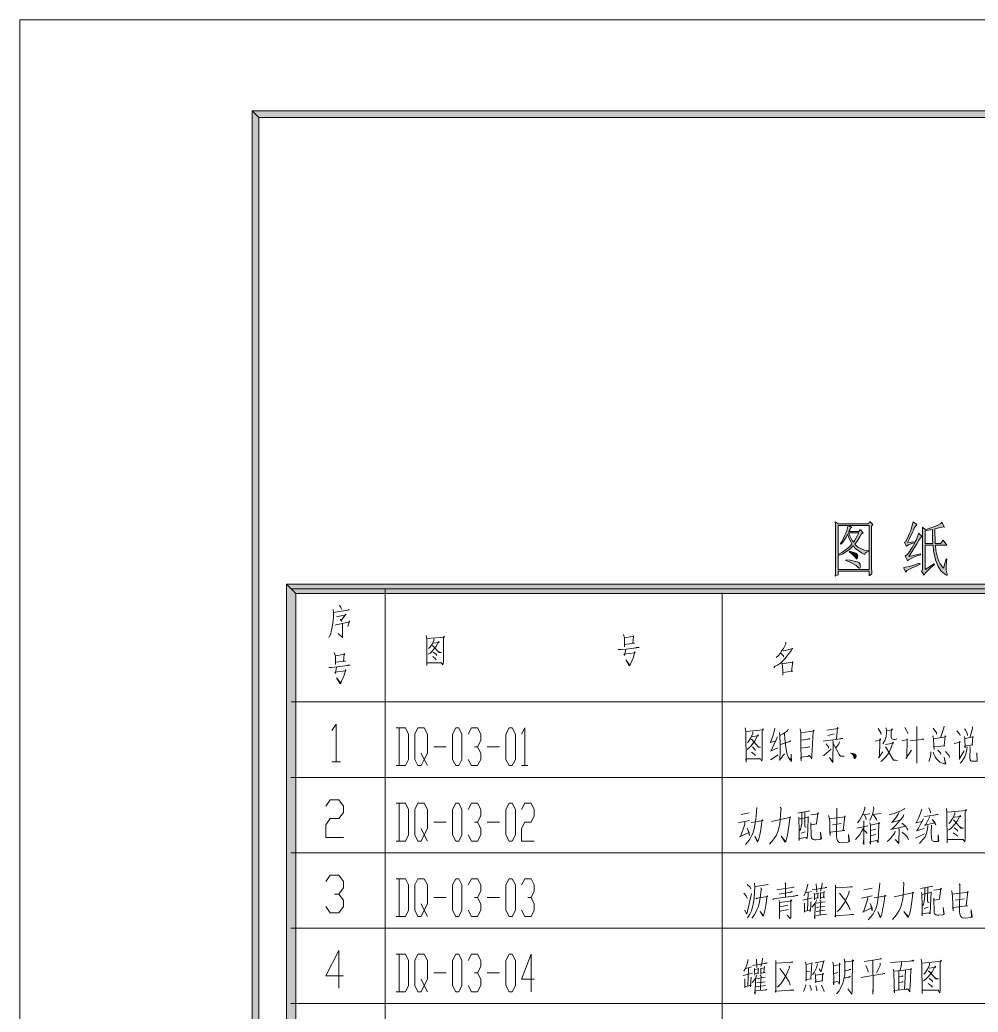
# Model space of a CAD drawing. Header units: millimetres. Extents: x 0 to 586, y 0 to 414.
# Drawn here: x 0 to 100.3, y 310.3 to 414.1 of the extents above; entities that cross this region are included whole.
import ezdxf

# ---------------------------------------------------------------- set-up
doc = ezdxf.new("R2010")
doc.units = ezdxf.units.MM

msp = doc.modelspace()

# ---------------------------------------------------------------- hatches: boundary and pattern name
h = msp.add_hatch(color=0)
h.dxf.hatch_style = 2
h.paths.add_polyline_path([(576.117861, 404.569083), (575.429944, 403.877639), (24.994306, 403.877639), (24.302861, 404.569083)])
h = msp.add_hatch(color=0)
h.dxf.hatch_style = 2
h.paths.add_polyline_path([(24.302861, 404.569083), (24.994306, 403.877639), (24.994306, 10.205861), (24.302861, 9.514417)])
h = msp.add_hatch(color=0)
h.paths.add_polyline_path([(89.125778, 361.120972), (89.125778, 357.007583), (89.125778, 356.760639), (89.136361, 356.312611), (89.146944, 356.115056), (88.850611, 355.9175), (88.850611, 356.414917), (85.619167, 356.414917), (85.619167, 356.016278), (85.319306, 355.868111), (85.329889, 356.115056), (85.340472, 356.623056), (85.340472, 356.884111), (85.340472, 360.627083), (85.340472, 360.835222), (85.329889, 361.307944), (85.319306, 361.569), (85.619167, 361.343222), (88.811806, 361.343222), (88.949389, 361.590167), (89.266889, 361.269139)])
h.paths.add_polyline_path([(85.619167, 356.563083), (88.850611, 356.563083), (88.850611, 361.195056), (86.70925, 361.195056), (87.044389, 360.972806), (86.927972, 360.898722), (86.868, 360.785833), (86.779806, 360.612972), (86.748056, 360.549472), (87.799333, 360.549472), (87.936917, 360.77525), (88.236778, 360.426), (88.078028, 360.302528), (87.908694, 360.006194), (87.562972, 359.459389), (87.383056, 359.212444), (87.689972, 358.926694), (88.395528, 358.595083), (88.790639, 358.542167), (88.790639, 358.443389), (88.642472, 358.432806), (88.451972, 358.284639), (88.413167, 358.147056), (88.067444, 358.309333), (87.460667, 358.753833), (87.203139, 359.039583), (86.857417, 358.693861), (86.063667, 358.185861), (85.619167, 358.023583)])
h.paths.add_polyline_path([(85.619167, 361.195056), (85.619167, 358.147056), (86.084833, 358.394), (86.808028, 358.951389), (87.065556, 359.261833), (86.935028, 359.487611), (86.70925, 359.995611), (86.610472, 360.277833), (86.451722, 359.970917), (86.113056, 359.448806), (85.936667, 359.237139), (85.876694, 359.286528), (86.035444, 359.547583), (86.303556, 360.087333), (86.412917, 360.366028), (86.51875, 360.644722), (86.649278, 361.061), (86.670444, 361.195056)])
h.paths.add_polyline_path([(86.688083, 360.401306), (86.829194, 360.090861), (87.093778, 359.607556), (87.224306, 359.434694), (87.361889, 359.63225), (87.640583, 360.115556), (87.778167, 360.401306)])
h = msp.add_hatch(color=0)
h.dxf.hatch_style = 2
h.paths.add_polyline_path([(93.468472, 361.569), (93.867111, 361.272667), (93.775389, 361.184472), (93.588417, 360.888139), (93.489639, 360.676472), (93.390861, 360.464806), (93.083944, 359.833333), (92.875806, 359.413528), (93.687194, 359.487611), (93.775389, 359.646361), (93.944722, 360.094389), (94.025861, 360.380139), (94.382167, 360.080278), (94.332778, 360.045), (94.064667, 359.635778), (93.845944, 359.265361), (93.627222, 358.891417), (93.210944, 358.23525), (93.013389, 357.9495), (94.241056, 358.224667), (94.241056, 358.122361), (93.676611, 357.924806), (92.992222, 357.603778), (92.875806, 357.480306), (92.635917, 357.974194), (92.674722, 357.988306), (92.80525, 358.094139), (92.893444, 358.185861), (92.985167, 358.277583), (93.359111, 358.866722), (93.648389, 359.364139), (93.450833, 359.31475), (93.158028, 359.226556), (93.062778, 359.191278), (92.967528, 359.152472), (92.826417, 359.053694), (92.777028, 358.990194), (92.558306, 359.438222), (92.657083, 359.487611), (92.911083, 359.914472), (93.062778, 360.291944), (93.218, 360.669417), (93.419083, 361.307944)])
h = msp.add_hatch(color=0)
h.paths.add_polyline_path([(94.717306, 356.559556), (95.669806, 357.180444), (95.708611, 357.106361), (95.274694, 356.746528), (94.727889, 356.175028), (94.618528, 355.966889), (94.361, 356.411389), (94.410389, 356.450194), (94.459778, 356.64775), (94.459778, 356.8065), (94.459778, 360.380139), (94.459778, 360.4895), (94.449194, 360.799944), (94.442139, 360.9975), (94.717306, 360.750556), (94.936028, 360.799944), (95.426389, 360.955167), (95.701556, 361.061), (95.973194, 361.166833), (96.354194, 361.396139), (96.463556, 361.519611), (96.74225, 361.022194), (96.639944, 361.036306), (96.146056, 360.937528), (95.750944, 360.824639), (95.750944, 360.450694), (95.768583, 359.681639), (95.78975, 359.286528), (96.325972, 359.286528), (96.601139, 359.63225), (96.978611, 359.138361), (95.807389, 359.138361), (95.856778, 358.566861), (96.036694, 357.723722), (96.167222, 357.452083), (96.294222, 357.180444), (96.541167, 356.8065), (96.661111, 356.707722), (96.918639, 357.674333), (96.999778, 357.649639), (96.957444, 357.339194), (96.925694, 356.855889), (96.929222, 356.683028), (96.93275, 356.510167), (96.978611, 356.213833), (97.017417, 356.090361), (97.028, 356.040972), (97.017417, 355.991583), (96.999778, 355.991583), (96.957444, 355.991583), (96.745778, 356.132694), (96.572917, 356.273806), (96.400056, 356.418444), (96.082556, 356.905278), (95.937917, 357.254528), (95.793278, 357.60025), (95.59925, 358.542167), (95.549861, 359.138361), (94.717306, 359.138361)])
h.paths.add_polyline_path([(95.493417, 360.771722), (95.292333, 360.736444), (94.907806, 360.662361), (94.717306, 360.623556), (94.717306, 359.286528), (95.532222, 359.286528), (95.511056, 359.706333), (95.493417, 360.450694)])
h = msp.add_hatch(color=0)
h.dxf.hatch_style = 2
h.paths.add_polyline_path([(86.808028, 358.492778), (87.044389, 358.432806), (87.383056, 358.319917), (87.481833, 358.270528), (87.580611, 358.221139), (87.668806, 358.055333), (87.66175, 357.935389), (87.651167, 357.818972), (87.612361, 357.702556), (87.580611, 357.702556), (87.552389, 357.702556), (87.481833, 357.762528), (87.443028, 357.826028), (87.34425, 357.9495), (87.016167, 358.245833), (86.786861, 358.418694)])
h = msp.add_hatch(color=0)
h.dxf.hatch_style = 2
h.paths.add_polyline_path([(86.430556, 357.60025), (86.885639, 357.540278), (87.485361, 357.420333), (87.63, 357.367417), (87.774639, 357.310972), (87.926333, 357.120472), (87.936917, 356.982889), (87.9475, 356.845306), (87.908694, 356.71125), (87.859306, 356.71125), (87.827556, 356.71125), (87.728778, 356.785333), (87.66175, 356.859417), (87.510056, 357.007583), (86.896222, 357.328611), (86.430556, 357.501472)])
h = msp.add_hatch(color=0)
h.dxf.hatch_style = 2
h.paths.add_polyline_path([(92.477167, 356.757111), (92.685306, 356.8065), (93.038083, 356.894694), (93.182722, 356.9335), (93.327361, 356.968778), (93.824778, 357.116944), (94.184611, 357.229833), (94.20225, 357.131056), (93.9165, 357.007583), (93.221528, 356.672444), (92.815833, 356.460778), (92.695889, 356.287917)])
h = msp.add_hatch(color=0)
h.dxf.hatch_style = 2
h.paths.add_polyline_path([(28.871333, 264.332861), (27.887083, 263.345083), (27.887083, 355.035556), (28.871333, 354.047778)])
h = msp.add_hatch(color=0)
h.dxf.hatch_style = 2
h.paths.add_polyline_path([(28.871333, 354.047778), (27.887083, 355.035556), (195.985694, 355.035556), (194.997917, 354.047778)])

# ---------------------------------------------------------------- linework, layer by layer
at = {"color": 0, "lineweight": 0}
for points in [[(0, 0), (585.632278, 0), (585.632278, 414.0835), (0, 414.0835)], [(576.117861, 404.569083), (575.429944, 403.877639), (24.994306, 403.877639), (24.302861, 404.569083)], [(24.302861, 404.569083), (24.994306, 403.877639), (24.994306, 10.205861), (24.302861, 9.514417)], [(89.125778, 361.120972), (89.125778, 357.007583), (89.125778, 356.760639), (89.136361, 356.312611), (89.146944, 356.115056), (88.850611, 355.9175), (88.850611, 356.414917), (85.619167, 356.414917), (85.619167, 356.016278), (85.319306, 355.868111), (85.329889, 356.115056), (85.340472, 356.623056), (85.340472, 356.884111), (85.340472, 360.627083), (85.340472, 360.835222), (85.329889, 361.307944), (85.319306, 361.569), (85.619167, 361.343222), (88.811806, 361.343222), (88.949389, 361.590167), (89.266889, 361.269139)], [(93.468472, 361.569), (93.867111, 361.272667), (93.775389, 361.184472), (93.588417, 360.888139), (93.489639, 360.676472), (93.390861, 360.464806), (93.083944, 359.833333), (92.875806, 359.413528), (93.687194, 359.487611), (93.775389, 359.646361), (93.944722, 360.094389), (94.025861, 360.380139), (94.382167, 360.080278), (94.332778, 360.045), (94.064667, 359.635778), (93.845944, 359.265361), (93.627222, 358.891417), (93.210944, 358.23525), (93.013389, 357.9495), (94.241056, 358.224667), (94.241056, 358.122361), (93.676611, 357.924806), (92.992222, 357.603778), (92.875806, 357.480306), (92.635917, 357.974194), (92.674722, 357.988306), (92.80525, 358.094139), (92.893444, 358.185861), (92.985167, 358.277583), (93.359111, 358.866722), (93.648389, 359.364139), (93.450833, 359.31475), (93.158028, 359.226556), (93.062778, 359.191278), (92.967528, 359.152472), (92.826417, 359.053694), (92.777028, 358.990194), (92.558306, 359.438222), (92.657083, 359.487611), (92.911083, 359.914472), (93.062778, 360.291944), (93.218, 360.669417), (93.419083, 361.307944)], [(94.717306, 356.559556), (95.669806, 357.180444), (95.708611, 357.106361), (95.274694, 356.746528), (94.727889, 356.175028), (94.618528, 355.966889), (94.361, 356.411389), (94.410389, 356.450194), (94.459778, 356.64775), (94.459778, 356.8065), (94.459778, 360.380139), (94.459778, 360.4895), (94.449194, 360.799944), (94.442139, 360.9975), (94.717306, 360.750556), (94.936028, 360.799944), (95.426389, 360.955167), (95.701556, 361.061), (95.973194, 361.166833), (96.354194, 361.396139), (96.463556, 361.519611), (96.74225, 361.022194), (96.639944, 361.036306), (96.146056, 360.937528), (95.750944, 360.824639), (95.750944, 360.450694), (95.768583, 359.681639), (95.78975, 359.286528), (96.325972, 359.286528), (96.601139, 359.63225), (96.978611, 359.138361), (95.807389, 359.138361), (95.856778, 358.566861), (96.036694, 357.723722), (96.167222, 357.452083), (96.294222, 357.180444), (96.541167, 356.8065), (96.661111, 356.707722), (96.918639, 357.674333), (96.999778, 357.649639), (96.957444, 357.339194), (96.925694, 356.855889), (96.929222, 356.683028), (96.93275, 356.510167), (96.978611, 356.213833), (97.017417, 356.090361), (97.028, 356.040972), (97.017417, 355.991583), (96.999778, 355.991583), (96.957444, 355.991583), (96.745778, 356.132694), (96.572917, 356.273806), (96.400056, 356.418444), (96.082556, 356.905278), (95.937917, 357.254528), (95.793278, 357.60025), (95.59925, 358.542167), (95.549861, 359.138361), (94.717306, 359.138361)], [(85.619167, 356.563083), (88.850611, 356.563083), (88.850611, 361.195056), (86.70925, 361.195056), (87.044389, 360.972806), (86.927972, 360.898722), (86.868, 360.785833), (86.779806, 360.612972), (86.748056, 360.549472), (87.799333, 360.549472), (87.936917, 360.77525), (88.236778, 360.426), (88.078028, 360.302528), (87.908694, 360.006194), (87.562972, 359.459389), (87.383056, 359.212444), (87.689972, 358.926694), (88.395528, 358.595083), (88.790639, 358.542167), (88.790639, 358.443389), (88.642472, 358.432806), (88.451972, 358.284639), (88.413167, 358.147056), (88.067444, 358.309333), (87.460667, 358.753833), (87.203139, 359.039583), (86.857417, 358.693861), (86.063667, 358.185861), (85.619167, 358.023583)], [(85.619167, 361.195056), (85.619167, 358.147056), (86.084833, 358.394), (86.808028, 358.951389), (87.065556, 359.261833), (86.935028, 359.487611), (86.70925, 359.995611), (86.610472, 360.277833), (86.451722, 359.970917), (86.113056, 359.448806), (85.936667, 359.237139), (85.876694, 359.286528), (86.035444, 359.547583), (86.303556, 360.087333), (86.412917, 360.366028), (86.51875, 360.644722), (86.649278, 361.061), (86.670444, 361.195056)], [(86.688083, 360.401306), (86.829194, 360.090861), (87.093778, 359.607556), (87.224306, 359.434694), (87.361889, 359.63225), (87.640583, 360.115556), (87.778167, 360.401306)], [(95.493417, 360.771722), (95.292333, 360.736444), (94.907806, 360.662361), (94.717306, 360.623556), (94.717306, 359.286528), (95.532222, 359.286528), (95.511056, 359.706333), (95.493417, 360.450694)], [(86.808028, 358.492778), (87.044389, 358.432806), (87.383056, 358.319917), (87.481833, 358.270528), (87.580611, 358.221139), (87.668806, 358.055333), (87.66175, 357.935389), (87.651167, 357.818972), (87.612361, 357.702556), (87.580611, 357.702556), (87.552389, 357.702556), (87.481833, 357.762528), (87.443028, 357.826028), (87.34425, 357.9495), (87.016167, 358.245833), (86.786861, 358.418694)], [(86.430556, 357.60025), (86.885639, 357.540278), (87.485361, 357.420333), (87.63, 357.367417), (87.774639, 357.310972), (87.926333, 357.120472), (87.936917, 356.982889), (87.9475, 356.845306), (87.908694, 356.71125), (87.859306, 356.71125), (87.827556, 356.71125), (87.728778, 356.785333), (87.66175, 356.859417), (87.510056, 357.007583), (86.896222, 357.328611), (86.430556, 357.501472)], [(92.477167, 356.757111), (92.685306, 356.8065), (93.038083, 356.894694), (93.182722, 356.9335), (93.327361, 356.968778), (93.824778, 357.116944), (94.184611, 357.229833), (94.20225, 357.131056), (93.9165, 357.007583), (93.221528, 356.672444), (92.815833, 356.460778), (92.695889, 356.287917)], [(28.871333, 264.332861), (27.887083, 263.345083), (27.887083, 355.035556), (28.871333, 354.047778)], [(28.871333, 354.047778), (27.887083, 355.035556), (195.985694, 355.035556), (194.997917, 354.047778)], [(45.603583, 336.056111), (45.2755, 336.712278), (45.2755, 339.344), (45.603583, 340.000167), (45.931667, 340.000167), (46.25975, 339.344), (46.25975, 336.712278), (45.931667, 336.056111)], [(51.191583, 336.056111), (50.8635, 336.712278), (50.8635, 339.344), (51.191583, 340.000167), (51.519667, 340.000167), (51.84775, 339.344), (51.84775, 336.712278), (51.519667, 336.056111)], [(45.603583, 328.168), (45.2755, 328.827694), (45.2755, 331.455889), (45.603583, 332.112056), (45.931667, 332.112056), (46.25975, 331.455889), (46.25975, 328.827694), (45.931667, 328.168)], [(51.191583, 328.168), (50.8635, 328.827694), (50.8635, 331.455889), (51.191583, 332.112056), (51.519667, 332.112056), (51.84775, 331.455889), (51.84775, 328.827694), (51.519667, 328.168)], [(45.603583, 320.283417), (45.2755, 320.939583), (45.2755, 323.567778), (45.603583, 324.227472), (45.931667, 324.227472), (46.25975, 323.567778), (46.25975, 320.939583), (45.931667, 320.283417)], [(51.191583, 320.283417), (50.8635, 320.939583), (50.8635, 323.567778), (51.191583, 324.227472), (51.519667, 324.227472), (51.84775, 323.567778), (51.84775, 320.939583), (51.519667, 320.283417)], [(45.603583, 312.395306), (45.2755, 313.051472), (45.2755, 315.679667), (45.603583, 316.339361), (45.931667, 316.339361), (46.25975, 315.679667), (46.25975, 313.051472), (45.931667, 312.395306)], [(51.191583, 312.395306), (50.8635, 313.051472), (50.8635, 315.679667), (51.191583, 316.339361), (51.519667, 316.339361), (51.84775, 315.679667), (51.84775, 313.051472), (51.519667, 312.395306)]]:
    msp.add_lwpolyline(points, close=True, dxfattribs=at)
for points in [[(195.491806, 354.541667), (28.377444, 354.541667)], [(38.237583, 271.727083), (38.237583, 354.541667)], [(73.487139, 271.331972), (73.487139, 354.146556)], [(32.769528, 352.389722), (32.8295, 352.082806), (32.8295, 351.712389), (32.8295, 351.652417), (32.769528, 351.25025), (32.706028, 350.759889), (32.646056, 350.357722), (32.586083, 350.110778), (32.522583, 349.835611), (32.399111, 349.616889), (32.339139, 349.465194)], [(32.8295, 352.082806), (34.494611, 352.3615), (34.434639, 352.389722), (34.187694, 352.298)], [(33.446861, 352.851861), (33.570333, 352.636667), (33.630306, 352.513194), (33.693806, 352.389722)], [(32.952972, 350.759889), (34.494611, 351.098556), (34.494611, 351.190278), (34.311167, 350.604667)], [(33.139944, 351.620667), (34.124194, 351.835861), (34.124194, 351.899361), (33.630306, 351.25025), (33.693806, 351.126778), (33.510361, 351.373722)], [(33.753778, 350.911583), (33.753778, 349.895583), (33.753778, 349.616889), (33.753778, 349.465194), (33.323389, 349.863833), (33.693806, 349.525167)], [(42.523833, 349.680389), (42.587333, 349.341722), (42.587333, 346.540667), (42.587333, 346.815833), (44.128972, 346.815833), (44.0055, 346.847583), (43.818528, 346.815833)], [(42.587333, 349.341722), (44.435889, 349.496944), (44.372389, 349.588667), (44.312417, 349.341722), (44.312417, 346.879333), (44.252444, 346.600639), (44.128972, 346.815833)], [(43.204694, 348.879583), (43.264667, 348.879583), (43.882028, 348.943083), (43.818528, 349.034806), (43.571583, 348.509167), (43.328167, 348.234), (43.141194, 348.018806), (42.95775, 347.831833), (42.710806, 347.708361)], [(43.328167, 349.3135), (43.328167, 349.158278), (43.141194, 348.756111), (42.89425, 348.417444), (42.770778, 348.293972)], [(63.15075, 349.775639), (63.274222, 349.433444), (63.274222, 348.480944), (63.274222, 348.727889), (64.318444, 348.879583), (64.135, 348.879583), (64.1985, 349.556917), (64.1985, 349.652167), (64.258472, 349.588667), (64.075028, 349.556917), (63.274222, 349.433444)], [(80.137, 348.971306), (80.137, 348.787861), (79.890056, 348.325722), (79.706611, 348.078778), (79.583139, 347.831833), (79.336194, 347.556667), (79.15275, 347.369694)], [(32.893, 347.891806), (33.016472, 347.553139), (33.016472, 346.628861), (33.016472, 346.875806), (34.064222, 346.999278), (33.87725, 346.999278), (33.94075, 347.676611), (33.94075, 347.800083), (34.000722, 347.708361), (33.817278, 347.676611), (33.016472, 347.553139)], [(43.141194, 348.604417), (43.204694, 348.604417), (43.882028, 347.895333), (44.128972, 347.895333), (43.882028, 347.955306), (43.758556, 347.987056)], [(43.264667, 347.927083), (43.511611, 347.740111), (43.635083, 347.584889)], [(62.593361, 348.20225), (62.903806, 348.20225), (63.457667, 348.234), (64.812333, 348.417444), (64.688861, 348.449194), (64.441917, 348.417444)], [(63.394167, 348.234), (63.274222, 347.584889), (63.210722, 347.708361), (64.381944, 347.863583), (64.318444, 347.955306), (64.318444, 347.863583), (64.1985, 347.401444), (64.075028, 347.094528), (63.951556, 346.847583), (63.888056, 346.660611), (63.828083, 346.540667), (63.764583, 346.508917), (63.394167, 347.12275), (63.828083, 346.568889)], [(79.890056, 348.110528), (79.953556, 348.078778), (80.877833, 348.293972), (80.814333, 348.325722), (80.694389, 348.078778), (80.447444, 347.771861), (80.260472, 347.524917), (80.077028, 347.277972), (79.830083, 347.031028), (79.583139, 346.784083), (79.276222, 346.568889), (79.212722, 346.537139), (79.029278, 346.445417), (78.905806, 346.293722)], [(79.646639, 347.831833), (79.646639, 347.803611), (79.890056, 347.556667), (79.953556, 347.401444), (79.830083, 347.616639)], [(43.204694, 347.464944), (43.448111, 347.277972), (43.571583, 347.12275)], [(79.706611, 346.847583), (79.770111, 346.755861), (79.830083, 346.075), (79.830083, 346.015028), (79.830083, 345.521139), (79.830083, 345.736333), (79.830083, 345.799833), (80.877833, 345.955056), (80.754361, 345.955056), (80.877833, 346.939306), (80.877833, 346.907556), (80.814333, 346.879333), (79.770111, 346.692361)], [(32.339139, 346.321944), (32.586083, 346.321944), (33.199917, 346.381917), (34.554583, 346.568889), (34.434639, 346.600639), (34.187694, 346.537139)], [(33.139944, 346.381917), (33.016472, 345.704583), (32.952972, 345.828056), (34.124194, 345.983278), (34.064222, 346.10675), (34.064222, 345.983278), (33.94075, 345.521139), (33.817278, 345.242444), (33.693806, 344.9955), (33.630306, 344.780306), (33.570333, 344.656833), (33.510361, 344.628611), (33.139944, 345.242444), (33.570333, 344.688583)], [(195.491806, 342.713028), (28.377444, 342.713028)], [(32.631944, 339.732056), (33.090556, 340.39175), (33.090556, 336.447694)], [(39.359417, 336.056111), (40.347194, 336.056111), (40.675278, 336.712278), (40.675278, 339.344), (40.347194, 340.000167), (39.359417, 340.000167)], [(39.6875, 340.000167), (39.6875, 336.056111)], [(41.987611, 337.371972), (42.315694, 336.712278), (41.987611, 336.056111), (41.659528, 336.056111), (41.331444, 336.712278), (41.331444, 339.344), (41.659528, 340.000167), (42.315694, 340.000167), (42.647306, 339.344), (42.647306, 337.371972), (42.315694, 336.712278), (42.647306, 336.056111)], [(46.919444, 339.344), (47.247528, 340.000167), (47.903694, 340.000167), (48.231778, 339.344), (48.231778, 338.684306), (47.903694, 338.028139), (47.575611, 338.028139)], [(52.503917, 339.344), (52.835528, 340.000167), (52.835528, 336.056111)], [(75.903667, 340.024861), (75.949528, 339.622694), (75.991861, 336.423), (75.970694, 336.765194), (77.512333, 336.765194), (77.402972, 336.796944), (77.187778, 336.765194)], [(75.970694, 339.622694), (77.794556, 339.809667), (77.731056, 339.901389), (77.688722, 339.622694), (77.664028, 336.828694), (77.642861, 336.51825), (77.491167, 336.765194)], [(76.686833, 339.590944), (76.686833, 339.435722), (76.492806, 338.970056), (76.252917, 338.596111), (76.143556, 338.440889)], [(78.990472, 339.964889), (78.969306, 339.777917), (78.796444, 339.125278), (78.556556, 338.472639), (78.493056, 338.472639), (79.099833, 338.659611)], [(79.47025, 339.527444), (79.53375, 339.217), (79.554917, 338.253917), (79.554917, 337.449583), (79.53375, 336.701694), (79.491417, 336.609972), (80.013528, 337.294361)], [(80.383944, 339.869639), (80.316917, 339.682667), (79.815972, 339.344), (79.554917, 339.217)], [(81.664528, 339.901389), (81.731556, 339.499222), (81.731556, 337.975222), (81.752722, 336.952167), (81.752722, 336.546472), (81.731556, 336.952167), (82.70875, 337.043889), (82.599389, 337.107389), (82.426528, 337.012139)], [(81.752722, 339.499222), (83.100333, 339.682667), (83.033306, 339.777917), (83.012139, 339.590944), (82.860444, 337.075639), (82.860444, 336.856917), (82.839278, 336.765194), (82.687583, 337.075639)], [(84.447944, 339.777917), (85.619167, 339.933139), (85.555667, 340.056611), (85.446306, 338.814833)], [(89.817222, 339.933139), (90.078278, 339.499222), (90.120611, 339.31225)], [(90.663889, 339.993111), (90.685056, 339.714417), (90.685056, 339.403972), (90.642722, 339.125278), (90.575694, 338.846583), (90.491028, 338.659611), (90.402833, 338.504389), (90.293472, 338.349167)], [(90.706222, 339.746167), (91.295361, 339.809667), (91.2495, 339.901389), (91.186, 339.654444), (91.186, 339.435722), (91.186, 339.24875), (91.186, 339.033556), (91.207167, 338.938306), (91.2495, 338.846583), (91.337694, 338.814833), (91.447056, 338.783083), (91.59875, 338.783083), (91.686944, 338.814833), (91.750444, 338.874806)], [(92.597111, 340.056611), (92.7735, 339.746167), (92.858167, 339.590944), (92.904028, 339.403972)], [(93.838889, 340.148333), (93.860056, 339.933139), (93.860056, 336.299528), (93.838889, 336.546472), (93.860056, 336.856917)], [(95.578083, 339.964889), (95.902639, 339.499222), (95.923806, 339.344)], [(96.706972, 340.180083), (96.685806, 340.024861), (96.336556, 338.970056)], [(98.054583, 339.682667), (98.336806, 339.372222), (98.403833, 339.217), (98.315639, 339.403972)], [(98.858917, 339.901389), (98.90125, 339.837889), (99.119972, 339.467472), (99.141139, 339.217)], [(99.66325, 340.120111), (99.684417, 339.933139), (99.402194, 338.970056)], [(76.577472, 339.125278), (76.665667, 339.093528), (77.272444, 339.188778), (77.208944, 339.2805), (76.926722, 338.691361), (76.708, 338.380917), (76.513972, 338.130444), (76.316417, 337.91525), (76.101222, 337.760028)], [(76.535139, 338.783083), (76.598639, 338.783083), (77.272444, 337.975222), (77.512333, 337.975222), (77.272444, 338.038722), (77.166611, 338.098694)], [(79.230361, 339.061778), (79.209194, 338.906556), (78.905806, 338.225694), (78.598889, 337.604806), (78.535389, 337.573056), (79.318556, 337.91525)], [(79.579611, 338.253917), (80.687333, 338.627861), (80.620306, 338.659611), (80.426278, 338.536139)], [(80.013528, 339.403972), (80.034694, 338.846583), (80.098194, 338.317417), (80.122889, 338.253917), (80.165222, 337.943472), (80.207556, 337.604806), (80.29575, 337.230861), (80.426278, 336.920417), (80.556806, 336.701694), (80.687333, 336.578222), (80.750833, 336.4865), (80.7085, 337.262611), (80.687333, 336.546472)], [(81.752722, 338.719583), (82.687583, 338.874806), (82.599389, 338.906556), (82.405361, 338.814833)], [(84.056361, 338.627861), (86.120111, 338.906556), (85.989583, 338.938306), (85.795556, 338.874806)], [(85.206417, 339.372222), (84.532611, 339.217)], [(85.033556, 338.719583), (85.100583, 338.564361), (85.075889, 336.51825), (85.054722, 336.39125), (84.709, 336.920417), (85.033556, 336.4865)], [(85.749694, 338.536139), (85.707361, 338.349167), (85.382806, 337.91525)], [(89.489139, 338.627861), (90.078278, 338.751333), (89.990083, 338.874806), (89.968917, 338.627861), (89.94775, 336.983917), (89.838389, 336.856917), (90.293472, 337.509556)], [(90.575694, 338.253917), (91.425889, 338.409139), (91.358861, 338.504389), (91.274194, 338.253917), (91.164833, 337.943472), (91.055472, 337.696528), (90.946111, 337.477806), (90.77325, 337.199111), (90.575694, 336.952167), (90.381667, 336.733444), (90.229972, 336.578222), (90.099444, 336.4865)], [(92.272556, 338.659611), (92.879333, 338.783083), (92.837, 338.846583), (92.794667, 336.920417), (92.706472, 336.796944), (93.295611, 337.664778)], [(93.165083, 338.659611), (94.576194, 338.814833), (94.488, 338.846583), (94.315139, 338.783083)], [(95.532222, 339.157028), (95.59925, 338.874806), (95.641583, 338.162194), (95.66275, 337.760028), (95.620417, 338.006972), (96.378889, 338.098694), (96.795167, 338.130444), (96.706972, 338.130444), (96.816333, 339.188778), (96.901, 339.093528), (96.664639, 339.033556), (95.59925, 338.846583)], [(97.751194, 338.409139), (97.835861, 338.380917), (98.425, 338.536139), (98.336806, 338.596111), (98.315639, 336.733444), (98.294472, 336.733444), (98.791889, 337.604806)], [(98.83775, 339.093528), (98.880083, 338.906556), (98.90125, 337.91525), (98.858917, 338.098694), (99.705583, 338.225694), (99.642083, 338.225694), (99.705583, 339.093528), (99.751444, 339.061778), (98.90125, 338.906556)], [(43.303472, 338.028139), (44.619333, 338.028139)], [(47.903694, 338.028139), (48.231778, 337.371972), (48.231778, 336.712278), (47.903694, 336.056111), (47.247528, 336.056111), (46.919444, 336.712278)], [(48.891472, 338.028139), (50.203806, 338.028139)], [(76.556306, 337.477806), (76.838528, 337.262611), (76.969056, 337.107389)], [(76.6445, 338.006972), (76.884389, 337.78825), (76.990222, 337.633028)], [(81.752722, 337.8835), (82.666417, 338.006972), (82.578222, 338.038722), (82.426528, 337.943472)], [(84.035194, 337.107389), (84.144556, 337.139139), (84.903028, 337.78825)], [(84.35975, 338.349167), (84.578472, 338.070472), (84.599639, 338.006972), (84.620806, 337.8835), (84.578472, 338.038722)], [(85.075889, 338.440889), (85.816722, 337.043889), (86.250639, 337.043889), (85.837889, 337.075639), (85.707361, 337.262611)], [(90.554528, 337.975222), (90.596861, 337.975222), (91.401194, 336.609972), (91.817472, 336.578222), (91.401194, 336.673472), (91.295361, 336.796944)], [(95.317028, 337.509556), (95.317028, 337.262611), (95.292333, 337.012139), (95.228833, 336.796944), (95.161806, 336.578222), (95.140639, 336.4865)], [(95.578083, 337.449583), (95.66275, 337.199111), (95.772111, 336.983917), (95.923806, 336.765194), (96.0755, 336.578222), (96.251889, 336.423), (96.445917, 336.331278), (96.728139, 336.236028), (96.879833, 336.236028), (96.728139, 336.952167), (96.8375, 336.236028), (96.858667, 336.236028)], [(96.054333, 337.664778), (96.315389, 337.386083), (96.357722, 337.322583), (96.378889, 337.230861)], [(96.858667, 337.541306), (97.162056, 337.199111), (97.229083, 337.107389), (97.271417, 336.920417)], [(99.119972, 338.038722), (99.098806, 337.760028), (99.031778, 337.386083), (98.880083, 336.983917), (98.749556, 336.765194), (98.555528, 336.4865), (98.379139, 336.299528)], [(99.402194, 338.070472), (99.423361, 337.85175), (99.402194, 336.920417), (99.423361, 336.673472), (99.490389, 336.546472), (99.575056, 336.51825), (100.164194, 336.51825), (100.118333, 337.386083)], [(32.631944, 336.447694), (33.549167, 336.447694)], [(78.535389, 336.673472), (79.360889, 337.199111)], [(86.945611, 337.354333), (87.164333, 337.322583), (87.294861, 337.294361), (87.358361, 337.262611), (87.404222, 337.230861), (87.446556, 337.199111), (87.488889, 337.139139), (87.513583, 337.075639), (87.513583, 337.012139), (87.467722, 336.888667), (87.425389, 336.828694), (87.383056, 336.796944), (87.337194, 336.796944), (87.294861, 336.828694), (87.273694, 336.888667), (87.273694, 336.952167), (87.252528, 337.043889), (87.206667, 337.139139), (87.122, 337.262611), (87.033806, 337.322583), (86.924444, 337.354333)], [(87.033806, 337.322583), (87.143167, 337.322583)], [(87.097306, 337.294361), (87.097306, 337.322583)], [(87.273694, 337.294361), (87.097306, 337.294361)], [(87.122, 337.262611), (87.358361, 337.262611)], [(87.143167, 337.322583), (87.143167, 337.230861)], [(87.404222, 337.230861), (87.143167, 337.230861)], [(87.1855, 337.167361), (87.1855, 337.294361)], [(87.1855, 337.199111), (87.425389, 337.199111)], [(87.488889, 337.139139), (87.206667, 337.139139)], [(87.227833, 337.294361), (87.227833, 337.107389)], [(87.252528, 337.075639), (87.513583, 337.075639)], [(87.273694, 336.888667), (87.273694, 337.294361)], [(87.513583, 337.012139), (87.273694, 337.012139)], [(87.273694, 336.952167), (87.488889, 336.952167)], [(87.467722, 336.888667), (87.273694, 336.888667)], [(87.294861, 336.828694), (87.425389, 336.828694)], [(87.316028, 337.262611), (87.316028, 336.828694)], [(87.358361, 336.796944), (87.358361, 337.262611)], [(87.404222, 337.230861), (87.404222, 336.828694)], [(87.446556, 336.856917), (87.446556, 337.199111)], [(87.488889, 337.139139), (87.488889, 336.952167)], [(52.503917, 336.056111), (53.163611, 336.056111)], [(28.370389, 334.824917), (195.481222, 334.824917)], [(32.014583, 331.826306), (32.473194, 332.482472), (33.393944, 332.482472), (33.852556, 331.826306), (33.852556, 331.166611), (33.393944, 330.510444), (32.473194, 330.510444), (32.014583, 329.854278), (32.014583, 328.538417), (33.852556, 328.538417)], [(39.359417, 328.168), (40.347194, 328.168), (40.675278, 328.827694), (40.675278, 331.455889), (40.347194, 332.112056), (39.359417, 332.112056)], [(39.6875, 332.112056), (39.6875, 328.168)], [(41.987611, 329.483861), (42.315694, 328.827694), (41.987611, 328.168), (41.659528, 328.168), (41.331444, 328.827694), (41.331444, 331.455889), (41.659528, 332.112056), (42.315694, 332.112056), (42.647306, 331.455889), (42.647306, 329.483861), (42.315694, 328.827694), (42.647306, 328.168)], [(46.919444, 331.455889), (47.247528, 332.112056), (47.903694, 332.112056), (48.231778, 331.455889), (48.231778, 330.799722), (47.903694, 330.140028), (47.575611, 330.140028)], [(52.503917, 331.455889), (52.835528, 332.112056), (53.491694, 332.112056), (53.819778, 331.455889), (53.819778, 330.799722), (53.491694, 330.140028), (52.835528, 330.140028), (52.503917, 329.483861), (52.503917, 328.168), (53.819778, 328.168)], [(75.921306, 327.790528), (76.161194, 328.069222), (76.379917, 328.347917), (76.524556, 328.626611), (76.693889, 328.968806), (76.842056, 329.434472), (76.912611, 329.840167), (76.962, 330.210583), (77.036083, 330.7715), (77.081944, 331.268917), (77.131333, 331.671083)], [(79.554917, 331.702833), (79.674861, 331.579361), (79.650167, 331.607583), (79.600778, 330.986694), (79.554917, 330.365806), (79.530222, 329.963639), (79.431444, 329.529722), (79.3115, 329.155778), (79.166861, 328.781833), (78.972833, 328.503139), (78.729417, 328.160944), (78.584778, 328.005722), (78.440139, 327.8505)], [(81.392889, 331.081944), (82.677, 331.328889)], [(82.144306, 331.205417), (82.119611, 329.744917), (82.169, 329.653194), (82.288944, 329.621444)], [(85.43925, 331.579361), (85.5345, 331.452361), (85.488639, 331.484111), (85.488639, 330.73975), (85.463944, 329.27925), (85.463944, 328.690111), (85.488639, 328.379667), (85.559194, 328.224444), (85.657972, 328.069222), (85.777917, 328.005722), (86.046028, 327.9775), (86.649278, 328.037472), (86.748056, 328.069222), (86.797444, 328.100972), (86.698667, 328.845333), (86.723361, 328.132722)], [(88.420222, 331.734583), (88.420222, 331.579361), (88.272056, 331.141917), (88.078028, 330.708), (87.884, 330.397556), (87.644111, 330.087111)], [(89.337444, 331.734583), (89.362139, 331.579361), (89.2175, 330.926722), (89.072861, 330.616278), (88.952917, 330.305833)], [(92.583, 331.579361), (92.48775, 331.515861), (92.198472, 331.328889), (91.905667, 331.205417), (91.47175, 331.050194), (91.203639, 330.986694), (90.960222, 330.926722)], [(94.375111, 331.484111), (94.230472, 331.081944), (94.061139, 330.616278), (93.891806, 330.274083), (93.796556, 330.055361), (93.722472, 330.087111), (94.4245, 330.210583), (94.547972, 330.492806), (94.279861, 329.995389), (94.015278, 329.497972), (93.842417, 329.219278), (93.82125, 329.219278), (94.618528, 329.466222)], [(95.126528, 331.639333), (95.295861, 331.237167), (95.295861, 331.113694)], [(96.943333, 331.579361), (96.992722, 331.173667), (97.042111, 327.9775), (97.017417, 328.316167), (98.735444, 328.316167), (98.6155, 328.347917), (98.372083, 328.316167)], [(97.017417, 331.173667), (99.052944, 331.360639), (98.978861, 331.452361), (98.929472, 331.173667), (98.904778, 328.379667), (98.883611, 328.069222), (98.71075, 328.316167)], [(75.194583, 330.055361), (76.334056, 330.305833)], [(75.871917, 330.150611), (75.847222, 329.900139), (75.413306, 328.626611), (75.314528, 328.598389), (76.284667, 329.064056), (76.115333, 329.497972), (76.309361, 329.032306), (76.334056, 328.753611), (76.235278, 329.155778)], [(75.459167, 330.926722), (76.309361, 331.113694)], [(76.524556, 330.118861), (77.783972, 330.305833), (77.664028, 330.397556), (77.614639, 329.963639), (77.519389, 329.34275), (77.420611, 328.813583), (77.325361, 328.411417), (77.230111, 328.100972), (77.180722, 328.037472), (76.912611, 328.658361), (77.205417, 328.100972)], [(78.634167, 330.210583), (80.666167, 330.67625), (80.595611, 330.708), (80.546222, 330.242333), (80.475667, 329.716694), (80.401583, 329.251028), (80.3275, 328.781833), (80.23225, 328.379667), (80.133472, 328.132722), (80.087611, 328.037472), (79.650167, 328.690111), (80.112306, 328.132722)], [(81.491667, 330.648028), (81.516361, 330.461056), (81.541056, 329.34275), (81.541056, 329.032306), (81.541056, 328.224444), (81.516361, 328.443167), (82.243083, 328.534889), (82.387722, 328.443167), (82.437111, 329.27925), (82.482972, 330.73975), (82.507667, 330.648028), (81.516361, 330.461056)], [(81.830333, 331.141917), (81.830333, 330.429306), (81.805639, 330.027139), (81.75625, 329.716694), (81.710389, 329.434472), (81.611611, 329.27925)], [(82.775778, 330.894972), (83.573056, 331.018444), (83.5025, 331.113694), (83.357861, 329.963639), (83.403722, 329.963639), (82.800472, 329.871917), (82.775778, 330.055361), (82.775778, 329.744917), (82.800472, 328.908833), (82.800472, 328.690111), (82.825167, 328.566639), (82.846333, 328.443167), (82.920417, 328.379667), (83.015667, 328.316167), (83.163833, 328.287944), (83.308472, 328.287944), (83.721222, 328.316167), (83.816472, 328.379667), (83.865861, 328.411417), (83.767083, 329.095806), (83.816472, 328.411417)], [(84.617278, 330.831472), (84.687833, 330.616278), (84.737222, 330.182361), (84.761917, 329.497972), (84.761917, 329.434472), (84.786611, 328.753611), (84.761917, 329.095806), (86.310611, 329.27925), (86.141278, 329.27925), (86.335306, 330.80325), (86.36, 330.708), (84.687833, 330.492806)], [(88.2015, 330.894972), (88.952917, 331.018444)], [(88.29675, 330.274083), (88.29675, 327.790528), (88.247361, 327.94575), (88.29675, 328.379667)], [(88.370833, 330.894972), (88.515472, 330.584528), (88.540167, 330.429306)], [(90.13825, 331.050194), (89.192806, 330.926722)], [(89.337444, 330.894972), (89.63025, 330.461056), (89.654944, 330.305833)], [(92.48775, 330.926722), (92.413667, 330.73975), (92.343111, 330.616278), (91.880972, 330.055361), (91.616389, 329.776667), (91.228333, 329.40625), (91.108389, 329.3745), (92.607694, 329.684944)], [(91.955056, 331.141917), (91.905667, 330.986694), (91.641083, 330.584528), (91.277722, 330.150611), (91.203639, 330.118861), (92.124389, 330.337583)], [(94.643222, 330.73975), (96.071972, 330.926722), (95.952028, 330.958472), (95.638056, 330.863222)], [(95.200611, 330.73975), (94.911333, 330.118861), (94.717306, 329.808417), (94.667917, 329.840167), (95.758, 330.055361), (95.465194, 330.429306), (95.782694, 329.995389), (95.85325, 329.840167)], [(97.69475, 330.67625), (97.793528, 330.648028), (98.470861, 330.73975), (98.396778, 330.831472), (98.082806, 330.242333), (97.839389, 329.931889), (97.624194, 329.684944), (97.405472, 329.466222), (97.162056, 329.311)], [(97.814694, 331.141917), (97.814694, 330.986694), (97.5995, 330.521028), (97.331389, 330.150611), (97.211444, 329.995389)], [(97.645361, 330.337583), (97.719444, 330.337583), (98.470861, 329.529722), (98.735444, 329.529722), (98.470861, 329.589694), (98.347389, 329.653194)], [(43.303472, 330.140028), (44.619333, 330.140028)], [(47.903694, 330.140028), (48.231778, 329.483861), (48.231778, 328.827694), (47.903694, 328.168), (47.247528, 328.168), (46.919444, 328.827694)], [(48.891472, 330.140028), (50.203806, 330.140028)], [(82.169, 329.124028), (81.75625, 329.000556)], [(85.0265, 329.871917), (85.94725, 329.995389)], [(88.272056, 329.497972), (88.078028, 329.155778), (87.908694, 328.845333), (87.6935, 328.598389), (87.450083, 328.316167)], [(87.570028, 329.497972), (88.734194, 329.744917)], [(88.272056, 329.34275), (88.564861, 329.095806), (88.660111, 328.968806)], [(88.928222, 330.055361), (88.998778, 329.840167), (88.998778, 329.064056), (88.998778, 328.626611), (88.998778, 328.132722), (88.998778, 327.8505), (88.952917, 328.069222), (89.654944, 328.224444), (89.824278, 328.005722), (89.848972, 328.813583), (89.870139, 330.118861), (89.993611, 330.027139), (89.799583, 329.995389), (88.974083, 329.840167)], [(88.998778, 329.251028), (89.580861, 329.40625)], [(91.591694, 329.187528), (91.517611, 328.968806), (91.277722, 328.658361), (91.108389, 328.443167), (90.914361, 328.256194), (90.745028, 328.100972)], [(91.955056, 329.497972), (92.004444, 329.34275), (91.97975, 328.132722), (91.97975, 327.914), (91.955056, 327.914), (91.591694, 328.316167), (91.97975, 327.9775)], [(92.293722, 330.027139), (92.583, 329.776667), (92.731167, 329.653194), (92.801722, 329.529722), (92.875806, 329.40625), (92.925194, 329.311)], [(95.006583, 329.776667), (95.006583, 329.653194), (94.861944, 328.968806), (94.717306, 328.598389), (94.523278, 328.347917), (94.279861, 328.069222), (94.135222, 327.914)], [(95.394639, 329.840167), (95.394639, 329.776667), (95.369944, 329.032306), (95.394639, 328.471389), (95.465194, 328.192694), (95.683917, 328.100972), (96.022583, 328.132722), (96.146056, 328.160944), (96.071972, 328.813583), (96.071972, 328.160944)], [(97.768833, 329.561472), (98.033417, 329.34275), (98.156889, 329.187528)], [(89.023472, 328.721861), (89.580861, 328.845333)], [(92.318417, 329.095806), (92.607694, 328.845333), (92.777028, 328.690111), (92.875806, 328.566639), (92.925194, 328.471389), (92.971056, 328.287944)], [(93.722472, 328.471389), (94.643222, 328.908833)], [(97.670056, 329.032306), (97.984028, 328.813583), (98.132194, 328.658361)], [(28.370389, 326.936806), (195.481222, 326.936806)], [(32.014583, 323.938194), (32.473194, 324.594361), (33.393944, 324.594361), (33.852556, 323.938194), (33.852556, 323.282028), (33.393944, 322.622333), (32.931806, 322.622333)], [(39.359417, 320.283417), (40.347194, 320.283417), (40.675278, 320.939583), (40.675278, 323.567778), (40.347194, 324.227472), (39.359417, 324.227472)], [(39.6875, 324.227472), (39.6875, 320.283417)], [(41.987611, 321.59575), (42.315694, 320.939583), (41.987611, 320.283417), (41.659528, 320.283417), (41.331444, 320.939583), (41.331444, 323.567778), (41.659528, 324.227472), (42.315694, 324.227472), (42.647306, 323.567778), (42.647306, 321.59575), (42.315694, 320.939583), (42.647306, 320.283417)], [(46.919444, 323.567778), (47.247528, 324.227472), (47.903694, 324.227472), (48.231778, 323.567778), (48.231778, 322.911611), (47.903694, 322.255444), (47.575611, 322.255444)], [(52.503917, 323.567778), (52.835528, 324.227472), (53.491694, 324.227472), (53.819778, 323.567778), (53.819778, 322.911611), (53.491694, 322.255444), (53.163611, 322.255444)], [(76.087111, 323.634806), (76.401083, 323.356111), (76.450472, 323.260861), (76.471639, 323.169139)], [(76.859694, 323.758278), (76.859694, 323.726528), (76.909083, 323.387861), (76.884389, 322.795194), (76.835, 322.174306), (76.764444, 321.740389), (76.665667, 321.242972), (76.545722, 320.872556), (76.376389, 320.498611), (76.207056, 320.219917), (76.132972, 320.124667)], [(77.540556, 323.260861), (77.611111, 323.105639), (77.561722, 323.077417), (77.491167, 322.48475), (77.417083, 322.019083), (77.346528, 321.616917), (77.24775, 321.242972), (77.127806, 320.964278), (77.007861, 320.717333), (76.859694, 320.466861), (76.73975, 320.279889), (76.595111, 320.096444)], [(76.958472, 323.416083), (78.313139, 323.603056), (78.267278, 323.634806), (78.143806, 323.571306)], [(79.209194, 323.077417), (81.026, 323.324361), (80.955444, 323.356111), (80.831972, 323.292611)], [(79.452611, 322.61175), (80.856667, 322.858694), (80.761417, 322.890444), (80.637944, 322.795194)], [(80.034694, 323.790028), (80.154639, 323.666556), (80.10525, 323.634806), (80.10525, 322.301306)], [(82.45475, 323.666556), (82.3595, 323.200889), (82.190167, 322.735222), (82.020833, 322.424778)], [(82.214861, 322.735222), (82.818111, 322.890444)], [(82.916889, 323.045667), (84.440889, 323.292611), (84.370333, 323.324361), (84.151611, 323.232639)], [(83.326111, 323.698306), (83.3755, 322.826944)], [(83.957583, 323.790028), (83.908194, 323.416083), (83.78825, 322.922194)], [(83.78825, 322.766972), (83.78825, 322.114333), (83.812944, 322.237806), (84.225694, 322.301306), (84.102222, 322.301306), (84.176306, 322.922194), (84.176306, 322.795194), (83.812944, 322.703472)], [(85.336944, 323.543083), (85.361639, 323.232639), (85.361639, 320.251667), (85.266389, 320.343389), (87.252528, 320.466861), (87.107889, 320.498611), (86.790389, 320.435111)], [(85.411028, 323.260861), (87.129056, 323.387861), (87.0585, 323.416083), (86.765694, 323.356111)], [(86.790389, 322.950417), (86.744528, 322.703472), (86.621056, 322.456528), (86.451722, 322.082583), (86.307083, 321.772139), (86.088361, 321.429944), (85.869639, 321.1195), (85.675611, 320.900778), (85.530972, 320.777306)], [(88.317917, 323.045667), (89.164583, 323.232639)], [(88.776528, 319.909472), (89.019944, 320.188167), (89.238667, 320.466861), (89.383306, 320.745556), (89.552639, 321.08775), (89.697278, 321.553417), (89.771361, 321.959111), (89.82075, 322.329528), (89.891306, 322.890444), (89.940694, 323.387861), (89.990083, 323.790028)], [(92.410139, 323.821778), (92.530083, 323.698306), (92.508917, 323.726528), (92.459528, 323.105639), (92.410139, 322.48475), (92.385444, 322.082583), (92.290194, 321.648667), (92.166722, 321.274722), (92.022083, 320.900778), (91.828056, 320.622083), (91.588167, 320.279889), (91.443528, 320.124667), (91.295361, 319.969444)], [(94.251639, 323.200889), (95.53575, 323.447833)], [(94.689083, 323.260861), (94.689083, 322.54825), (94.664389, 322.146083), (94.615, 321.835639), (94.565611, 321.553417), (94.470361, 321.398194)], [(95.003056, 323.324361), (94.978361, 321.863861), (95.02775, 321.772139), (95.147694, 321.740389)], [(95.631, 323.013917), (96.431806, 323.137389), (96.357722, 323.232639), (96.213083, 322.082583), (96.262472, 322.082583), (95.655694, 321.990861), (95.631, 322.174306), (95.631, 321.863861), (95.655694, 321.027778), (95.655694, 320.809056), (95.680389, 320.685583), (95.705083, 320.562111), (95.775639, 320.498611), (95.874417, 320.435111), (96.019056, 320.406889), (96.163694, 320.406889), (96.576444, 320.435111), (96.675222, 320.498611), (96.721083, 320.530361), (96.625833, 321.211222), (96.675222, 320.530361)], [(97.4725, 322.950417), (97.546583, 322.735222), (97.592444, 322.301306), (97.617139, 321.616917), (97.617139, 321.553417), (97.641833, 320.872556), (97.617139, 321.211222), (99.169361, 321.398194), (99.000028, 321.398194), (99.194056, 322.922194), (99.215222, 322.826944), (97.546583, 322.61175)], [(98.298, 323.698306), (98.39325, 323.571306), (98.343861, 323.603056), (98.343861, 322.858694), (98.319167, 321.398194), (98.319167, 320.809056), (98.343861, 320.498611), (98.417944, 320.343389), (98.513194, 320.188167), (98.636667, 320.124667), (98.90125, 320.096444), (99.508028, 320.156417), (99.603278, 320.188167), (99.652667, 320.219917), (99.557417, 320.964278), (99.578583, 320.251667)], [(33.393944, 322.622333), (33.852556, 321.966167), (33.852556, 321.31), (33.393944, 320.650306), (32.473194, 320.650306), (32.014583, 321.31)], [(43.303472, 322.255444), (44.619333, 322.255444)], [(47.903694, 322.255444), (48.231778, 321.59575), (48.231778, 320.939583), (47.903694, 320.283417), (47.247528, 320.283417), (46.919444, 320.939583)], [(48.891472, 322.255444), (50.203806, 322.255444)], [(53.491694, 322.255444), (53.819778, 321.59575), (53.819778, 320.939583), (53.491694, 320.283417), (52.835528, 320.283417), (52.503917, 320.939583)], [(75.769611, 322.703472), (75.988333, 322.424778), (76.087111, 322.206056)], [(75.819, 320.872556), (75.843694, 320.900778), (76.062417, 320.530361), (76.545722, 322.671722)], [(77.007861, 322.206056), (77.103111, 322.114333), (77.127806, 322.174306), (78.242583, 322.361278), (78.193194, 322.456528), (78.119111, 321.927361), (78.048556, 321.429944), (77.974472, 320.996028), (77.879222, 320.622083), (77.805139, 320.406889), (77.75575, 320.311639), (77.466472, 320.809056), (77.780444, 320.375139), (77.829833, 320.435111)], [(78.775278, 322.114333), (78.845833, 322.050833), (78.895222, 322.114333), (81.414056, 322.456528), (81.244722, 322.456528), (80.93075, 322.361278)], [(79.452611, 321.959111), (79.502, 321.740389), (79.502, 321.15125), (79.502, 320.809056), (79.502, 320.032944), (79.502, 320.188167), (79.502, 320.498611)], [(79.502, 321.740389), (80.786111, 321.895611), (80.687333, 322.019083), (80.687333, 321.863861), (80.662639, 320.343389), (80.662639, 320.156417), (80.592083, 320.064694), (80.274583, 320.406889)], [(82.916889, 322.237806), (81.922056, 321.990861)], [(82.479444, 322.766972), (82.430056, 320.900778)], [(83.3755, 322.019083), (83.206167, 321.680417), (82.987444, 321.366444), (82.8675, 321.242972)], [(83.110917, 322.703472), (83.135611, 322.5165), (83.156778, 322.019083), (83.156778, 322.146083), (83.569528, 322.237806), (83.474278, 322.237806), (83.520139, 322.735222), (83.498972, 322.671722), (83.135611, 322.61175)], [(83.714167, 322.019083), (83.812944, 321.863861), (83.812944, 321.772139)], [(85.774389, 322.703472), (86.017806, 322.393028), (86.307083, 322.019083), (86.571667, 321.585167), (86.744528, 321.306472), (86.864472, 320.964278)], [(88.049806, 322.174306), (89.189278, 322.424778)], [(88.730667, 322.269556), (88.705972, 322.019083), (88.268528, 320.745556), (88.173278, 320.717333), (89.139889, 321.183), (88.970556, 321.616917), (89.164583, 321.15125), (89.189278, 320.872556), (89.094028, 321.274722)], [(89.383306, 322.237806), (90.642722, 322.424778), (90.522778, 322.5165), (90.473389, 322.082583), (90.374611, 321.461694), (90.279361, 320.932528), (90.180583, 320.530361), (90.085333, 320.219917), (90.035944, 320.156417), (89.771361, 320.777306), (90.060639, 320.219917)], [(91.489389, 322.329528), (93.524917, 322.795194), (93.450833, 322.826944), (93.404972, 322.361278), (93.330889, 321.835639), (93.256806, 321.366444), (93.18625, 320.900778), (93.087472, 320.498611), (92.992222, 320.251667), (92.942833, 320.156417), (92.508917, 320.809056), (92.967528, 320.251667)], [(94.346889, 322.766972), (94.371583, 322.58), (94.396278, 321.461694), (94.396278, 321.15125), (94.396278, 320.343389), (94.371583, 320.562111), (95.098306, 320.653833), (95.242944, 320.562111), (95.292333, 321.398194), (95.341722, 322.858694), (95.366417, 322.766972), (94.371583, 322.58)], [(97.88525, 321.990861), (98.806, 322.114333)], [(80.373361, 321.461694), (79.526694, 321.274722)], [(79.547861, 320.840806), (80.42275, 320.996028)], [(82.116083, 321.648667), (82.116083, 320.717333), (82.066694, 320.777306), (82.722861, 320.964278), (82.698167, 320.809056), (82.747556, 321.338222), (82.77225, 321.803889)], [(83.206167, 321.585167), (83.181472, 320.032944), (83.135611, 320.188167), (83.181472, 320.498611)], [(84.271556, 320.932528), (83.304944, 320.809056)], [(83.326111, 321.648667), (84.246861, 321.803889)], [(83.350806, 321.211222), (84.225694, 321.338222)], [(83.763556, 321.648667), (83.738861, 320.435111)], [(95.02775, 321.242972), (94.615, 321.1195)], [(83.28025, 320.375139), (84.416194, 320.498611), (84.370333, 320.530361), (84.225694, 320.466861)], [(28.370389, 319.048694), (195.481222, 319.048694)], [(33.852556, 314.078056), (32.014583, 314.078056), (33.393944, 316.709778), (33.393944, 312.765722)], [(39.359417, 312.395306), (40.347194, 312.395306), (40.675278, 313.051472), (40.675278, 315.679667), (40.347194, 316.339361), (39.359417, 316.339361)], [(39.6875, 316.339361), (39.6875, 312.395306)], [(41.987611, 313.707639), (42.315694, 313.051472), (41.987611, 312.395306), (41.659528, 312.395306), (41.331444, 313.051472), (41.331444, 315.679667), (41.659528, 316.339361), (42.315694, 316.339361), (42.647306, 315.679667), (42.647306, 313.707639), (42.315694, 313.051472), (42.647306, 312.395306)], [(46.919444, 315.679667), (47.247528, 316.339361), (47.903694, 316.339361), (48.231778, 315.679667), (48.231778, 315.0235), (47.903694, 314.367333), (47.575611, 314.367333)], [(53.819778, 313.707639), (52.503917, 313.707639), (53.491694, 316.339361), (53.491694, 312.395306)], [(76.207056, 315.778444), (76.108278, 315.312778), (75.938944, 314.847111), (75.769611, 314.536667)], [(77.078417, 315.810194), (77.127806, 314.938833)], [(77.706361, 315.901917), (77.6605, 315.5315), (77.537028, 315.034083)], [(79.08925, 315.654972), (79.113944, 315.344528), (79.113944, 312.363556), (79.015167, 312.455278), (81.001306, 312.57875), (80.856667, 312.6105), (80.542694, 312.550528)], [(83.206167, 315.43625), (84.176306, 315.591472), (84.126917, 315.623222), (84.052833, 315.376278), (83.908194, 314.755389), (83.858806, 314.568417), (83.812944, 314.504917), (83.643611, 314.783611)], [(86.257694, 315.841944), (86.331778, 315.49975), (86.331778, 314.783611), (86.307083, 314.194472), (86.233, 313.728806), (86.113056, 313.294889), (85.919028, 312.829222), (85.725, 312.487028), (85.506278, 312.240083), (85.435722, 312.176583)], [(86.356472, 315.49975), (86.377639, 315.5315), (87.273694, 315.623222), (87.129056, 315.746694), (87.129056, 315.5315), (87.104361, 313.231389), (87.104361, 312.797472), (87.104361, 312.487028), (87.0585, 312.144833), (86.64575, 312.70575)], [(88.342611, 315.559722), (90.155889, 315.841944), (90.085333, 315.870167), (89.916, 315.810194)], [(89.259833, 315.686722), (89.284528, 312.64225), (89.259833, 312.144833), (89.238667, 312.363556), (89.259833, 312.6105)], [(91.101333, 315.468), (93.549611, 315.623222), (93.450833, 315.686722), (93.232111, 315.591472)], [(94.322194, 315.810194), (94.371583, 315.4045), (94.420972, 312.208333), (94.396278, 312.550528), (96.114306, 312.550528), (95.994361, 312.57875), (95.750944, 312.550528)], [(94.396278, 315.4045), (96.431806, 315.591472), (96.357722, 315.686722), (96.308333, 315.4045), (96.283639, 312.6105), (96.262472, 312.300056), (96.093139, 312.550528)], [(75.963639, 314.847111), (76.570417, 315.002333)], [(76.23175, 314.878861), (76.182361, 313.016194)], [(76.665667, 315.157556), (78.193194, 315.4045), (78.119111, 315.43625), (77.900389, 315.344528)], [(76.859694, 314.815361), (76.884389, 314.628389), (76.909083, 314.1345), (76.909083, 314.257972), (77.321833, 314.349694), (77.223056, 314.349694), (77.272444, 314.847111), (77.24775, 314.783611), (76.884389, 314.723639)], [(77.537028, 314.878861), (77.537028, 314.226222), (77.561722, 314.349694), (77.974472, 314.413194), (77.854528, 314.413194), (77.925083, 315.034083), (77.925083, 314.910611), (77.561722, 314.815361)], [(79.159806, 315.376278), (80.881361, 315.49975), (80.807278, 315.5315), (80.518, 315.468)], [(80.542694, 315.065833), (80.493306, 314.815361), (80.373361, 314.568417), (80.204028, 314.194472), (80.055861, 313.884028), (79.840667, 313.541833), (79.621944, 313.231389), (79.427917, 313.016194), (79.283278, 312.889194)], [(79.523167, 314.815361), (79.766583, 314.504917), (80.055861, 314.1345), (80.323972, 313.697056), (80.493306, 313.418361), (80.61325, 313.076167)], [(82.211333, 315.49975), (82.260722, 315.249278), (82.260722, 314.349694), (82.260722, 313.513611), (82.236028, 313.668833), (82.818111, 313.760556), (82.747556, 313.760556), (82.8675, 315.43625), (82.892194, 315.376278), (82.260722, 315.249278)], [(83.47075, 315.312778), (83.350806, 314.910611), (83.230861, 314.628389), (83.110917, 314.413194), (82.938056, 314.194472)], [(85.072361, 315.49975), (85.142917, 315.157556), (85.167611, 313.107917), (85.118222, 313.354861), (85.167611, 313.386611), (85.580361, 313.481861), (85.725, 313.199639), (85.749694, 313.326639), (85.774389, 314.349694), (85.774389, 315.376278), (85.82025, 315.249278), (85.725, 315.221056), (85.167611, 315.157556)], [(86.356472, 314.600167), (86.402333, 314.600167), (86.935028, 314.723639), (86.864472, 314.755389), (86.790389, 314.723639)], [(88.511944, 315.157556), (88.727139, 314.660139), (88.751833, 314.444944)], [(90.01125, 315.376278), (90.01125, 315.157556), (89.647889, 314.381444)], [(91.394139, 314.755389), (91.44, 314.504917), (91.489389, 313.044417), (91.514083, 312.268306), (91.464694, 312.518778), (92.893444, 312.674), (92.822889, 312.70575), (92.699417, 312.64225)], [(92.918139, 312.674), (93.112167, 312.395306), (93.136861, 312.550528), (93.18625, 313.573583), (93.232111, 314.815361), (93.306194, 314.755389), (92.216111, 314.628389), (91.44, 314.536667)], [(92.2655, 315.49975), (92.2655, 315.281028), (92.120861, 314.628389)], [(92.653556, 314.628389), (92.579472, 312.64225)], [(95.073611, 314.910611), (95.172389, 314.878861), (95.849722, 314.970583), (95.775639, 315.065833), (95.461667, 314.473167), (95.21825, 314.162722), (95.003056, 313.915778), (94.784333, 313.697056), (94.540917, 313.541833)], [(95.197083, 315.376278), (95.197083, 315.221056), (94.978361, 314.755389), (94.71025, 314.381444), (94.590306, 314.226222)], [(43.303472, 314.367333), (44.619333, 314.367333)], [(47.903694, 314.367333), (48.231778, 313.707639), (48.231778, 313.051472), (47.903694, 312.395306), (47.247528, 312.395306), (46.919444, 313.051472)], [(48.891472, 314.367333), (50.203806, 314.367333)], [(76.665667, 314.349694), (75.674361, 314.10275)], [(75.868389, 313.760556), (75.868389, 312.829222), (75.819, 312.889194), (76.471639, 313.076167), (76.446944, 312.920944), (76.496333, 313.450111), (76.521028, 313.915778)], [(77.127806, 314.1345), (76.958472, 313.792306), (76.73975, 313.481861), (76.616278, 313.354861)], [(76.958472, 313.697056), (76.933778, 312.144833), (76.884389, 312.300056), (76.933778, 312.6105)], [(77.078417, 313.760556), (77.999167, 313.915778)], [(77.466472, 314.1345), (77.561722, 313.979278), (77.561722, 313.884028)], [(77.515861, 313.760556), (77.491167, 312.550528)], [(82.285417, 314.473167), (82.624083, 314.568417)], [(83.230861, 314.289722), (83.255556, 314.10275), (83.28025, 313.354861), (83.230861, 313.450111), (84.028139, 313.541833), (83.932889, 313.573583), (84.028139, 314.349694), (84.077528, 314.226222), (83.255556, 314.1345)], [(85.192306, 314.317944), (85.555667, 314.413194), (85.530972, 314.413194)], [(86.307083, 313.824056), (86.356472, 313.852278), (86.910333, 313.947528), (86.815083, 313.979278), (86.719833, 313.884028)], [(87.97925, 313.884028), (90.51925, 314.289722), (90.399306, 314.317944), (90.229972, 314.226222)], [(91.972694, 314.568417), (91.972694, 312.6105)], [(91.997389, 313.947528), (92.434833, 314.03925), (92.36075, 314.071), (92.290194, 314.0075)], [(95.024222, 314.568417), (95.098306, 314.568417), (95.849722, 313.760556), (96.114306, 313.760556), (95.849722, 313.824056), (95.729778, 313.884028)], [(95.147694, 313.792306), (95.412278, 313.573583), (95.53575, 313.418361)], [(77.029028, 312.487028), (78.1685, 312.6105), (78.119111, 312.64225), (77.974472, 312.57875)], [(78.023861, 313.044417), (77.053722, 312.920944)], [(77.103111, 313.326639), (77.974472, 313.450111)], [(82.236028, 313.107917), (82.140778, 312.765722), (82.066694, 312.550528), (81.996139, 312.423528)], [(82.673472, 313.076167), (82.793417, 312.70575), (82.793417, 312.518778)], [(83.301417, 313.016194), (83.400194, 312.674), (83.400194, 312.487028)], [(83.8835, 313.076167), (84.028139, 312.765722), (84.102222, 312.64225), (84.151611, 312.423528)], [(92.022083, 313.354861), (92.410139, 313.418361), (92.336056, 313.450111), (92.2655, 313.386611)], [(95.048917, 313.263139), (95.366417, 313.044417), (95.511056, 312.889194)], [(28.370389, 311.164111), (195.481222, 311.164111)]]:
    msp.add_lwpolyline(points, dxfattribs=at)

doc.saveas('drawing.dxf')
